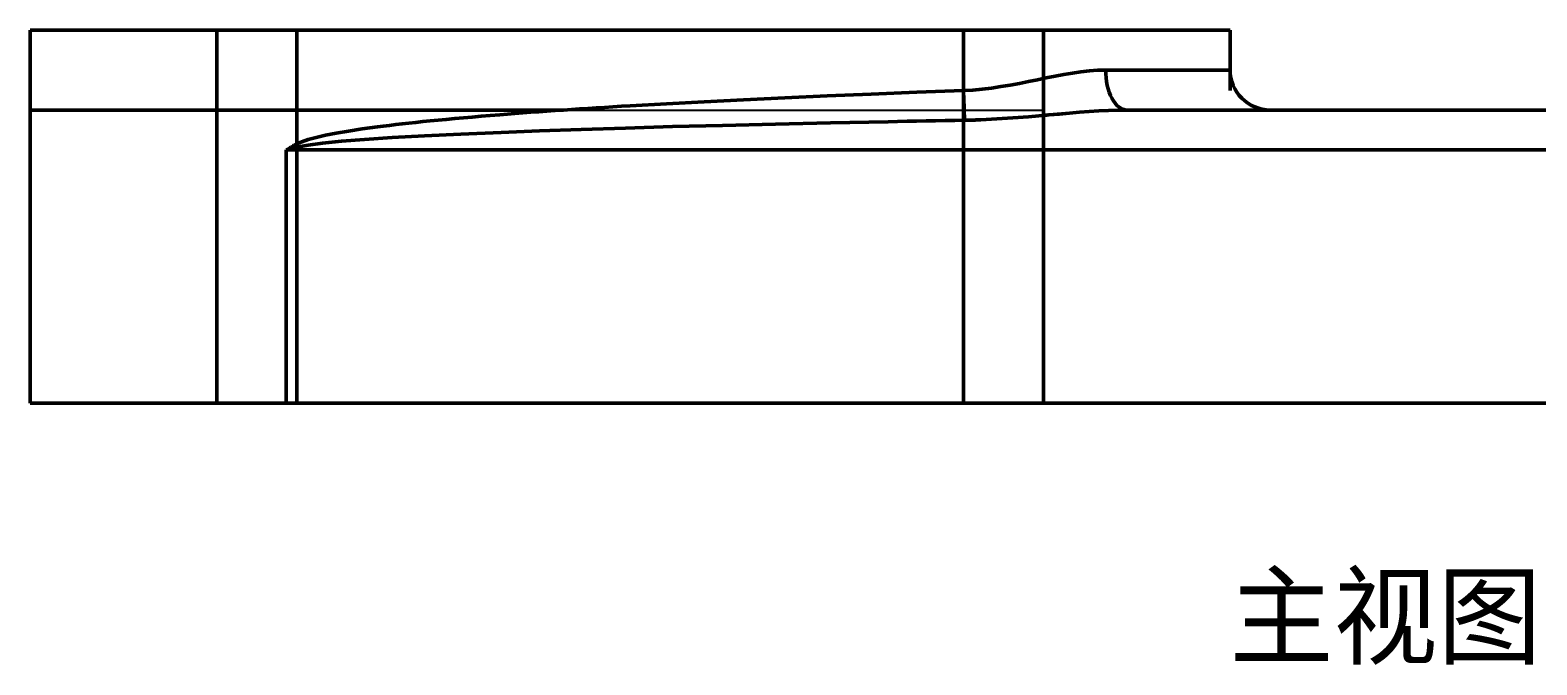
# Model space of a CAD drawing. Header units: millimetres. Extents: x -49 to 333, y -318 to 185.
# Drawn here: x 2 to 115, y -17.7 to 30 of the extents above; entities that cross this region are included whole.
import ezdxf
from ezdxf.enums import TextEntityAlignment as Align

# ---------------------------------------------------------------- set-up
doc = ezdxf.new("R2010")
doc.units = ezdxf.units.MM
for name, color, linetype, lineweight in [('可见轮廓', 7, 'Continuous', 50), ('标注', 2, 'Continuous', 25), ('隐藏线', 5, 'Continuous', 25)]:
    doc.layers.add(name, color=color, linetype=linetype, lineweight=lineweight)

msp = doc.modelspace()

# ---------------------------------------------------------------- linework, layer by layer
at = {"layer": '可见轮廓'}
for p, q in [((2, 30), (2.41, 30)), ((2, 27), (2, 30)), ((2, 24), (2, 30)), ((2.41, 30), (3.55, 30)), ((3.55, 30), (5.39, 30)), ((5.39, 30), (7.86, 30)), ((7.86, 30), (10.9, 30)), ((10.9, 30), (14.36, 30)), ((14.36, 30), (18.1, 30)), ((16, 24), (16, 30)), ((18.1, 30), (22, 30)), ((22, 30), (47, 30)), ((22, 27), (22, 30)), ((22, 30), (22, 30)), ((22, 24), (22, 30)), ((47, 30), (72, 30)), ((72, 30), (75.9, 30)), ((72, 27.73), (72, 30)), ((72, 30), (72, 30)), ((72, 25.46), (72, 30)), ((72, 24), (72, 30)), ((75.9, 30), (79.64, 30)), ((78, 24), (78, 30)), ((79.64, 30), (83.1, 30)), ((83.1, 30), (86.14, 30)), ((86.14, 30), (88.61, 30)), ((88.61, 30), (90.45, 30)), ((90.45, 30), (91.59, 30)), ((91.59, 30), (92, 30)), ((92, 27.73), (92, 30)), ((92, 25.46), (92, 30)), ((72, 27), (72, 27.73)), ((92, 27), (92, 27.73)), ((2, 24), (2, 27)), ((22, 24), (22, 27)), ((72, 25.46), (72, 27)), ((75.5, 25.87), (76.19, 26)), ((76.19, 26), (76.87, 26.14)), ((76.87, 26.14), (77.54, 26.27)), ((77.54, 26.27), (78.21, 26.41)), ((78.21, 26.41), (78.87, 26.54)), ((78.87, 26.54), (79.53, 26.66)), ((79.53, 26.66), (80.17, 26.77)), ((80.17, 26.77), (80.81, 26.87)), ((80.81, 26.87), (81.44, 26.94)), ((81.44, 26.94), (82.05, 26.98)), ((82.05, 26.98), (82.66, 27)), ((82.66, 27), (82.67, 26.71)), ((82.66, 27), (84.7, 27)), ((82.66, 27), (92, 27)), ((82.67, 26.71), (82.69, 26.41)), ((82.69, 26.41), (82.73, 26.13)), ((82.73, 26.13), (82.78, 25.85)), ((84.7, 27), (86.54, 27)), ((86.54, 27), (88.15, 27)), ((88.15, 27), (89.51, 27)), ((89.51, 27), (90.58, 27)), ((90.58, 27), (91.35, 27)), ((91.35, 27), (91.83, 27)), ((91.83, 27), (92, 27)), ((92, 27), (92.01, 26.71)), ((92.01, 26.71), (92.06, 26.41)), ((92.06, 26.41), (92.13, 26.13)), ((92.13, 26.13), (92.23, 25.85)), ((55.51, 24.77), (58.59, 24.92)), ((58.59, 24.92), (61.78, 25.06)), ((61.78, 25.06), (65.08, 25.19)), ((65.08, 25.19), (68.49, 25.33)), ((68.49, 25.33), (72, 25.46)), ((72, 25.46), (72.71, 25.5)), ((72, 25.46), (72.01, 25.3)), ((72, 25.46), (72.08, 23.23)), ((72, 25.46), (72, 25.46)), ((72.01, 25.3), (72.01, 25.14)), ((72.01, 25.14), (72.02, 24.99)), ((72.02, 24.99), (72.02, 24.83)), ((72.71, 25.5), (73.41, 25.56)), ((73.41, 25.56), (74.11, 25.65)), ((74.11, 25.65), (74.81, 25.76)), ((74.81, 25.76), (75.5, 25.87)), ((82.78, 25.85), (82.85, 25.59)), ((82.85, 25.59), (82.93, 25.33)), ((82.93, 25.33), (83.02, 25.1)), ((83.02, 25.1), (83.13, 24.88)), ((83.13, 24.88), (83.24, 24.68)), ((92.23, 25.85), (92.35, 25.59)), ((92.35, 25.59), (92.51, 25.33)), ((92.51, 25.33), (92.68, 25.1)), ((92.68, 25.1), (92.88, 24.88)), ((92.88, 24.88), (93.1, 24.68)), ((2, 24), (2.41, 24)), ((2, 13), (2, 24)), ((2, 2), (2, 24)), ((2.41, 24), (3.55, 24)), ((3.55, 24), (5.39, 24)), ((5.39, 24), (7.86, 24)), ((7.86, 24), (10.9, 24)), ((10.9, 24), (14.36, 24)), ((14.36, 24), (18.1, 24)), ((16, 2), (16, 24)), ((18.1, 24), (22, 24)), ((22, 24), (32, 24)), ((22, 22.73), (22, 24)), ((22, 24), (22, 24)), ((22, 2), (22, 24)), ((32, 24), (42.01, 24)), ((37.79, 23.69), (38.36, 23.74)), ((38.36, 23.74), (38.95, 23.78)), ((38.95, 23.78), (39.54, 23.83)), ((39.54, 23.83), (40.14, 23.87)), ((40.14, 23.87), (40.76, 23.91)), ((40.76, 23.91), (41.38, 23.96)), ((41.38, 23.96), (42.01, 24)), ((42.01, 24), (42.61, 24.04)), ((42.61, 24.04), (43.21, 24.08)), ((43.21, 24.08), (43.82, 24.12)), ((43.82, 24.12), (44.44, 24.16)), ((44.44, 24.16), (45.07, 24.2)), ((45.07, 24.2), (45.71, 24.24)), ((45.71, 24.24), (46.35, 24.28)), ((46.35, 24.28), (47, 24.32)), ((47, 24.32), (49.72, 24.47)), ((49.72, 24.47), (52.55, 24.62)), ((52.55, 24.62), (55.51, 24.77)), ((72, 2), (72, 24)), ((72.02, 24.83), (72.03, 24.68)), ((72.03, 24.68), (72.03, 24.53)), ((72.03, 24.53), (72.04, 24.38)), ((72.04, 24.38), (72.04, 24.24)), ((72.04, 24.24), (72.05, 24.1)), ((72.05, 24.1), (72.05, 23.96)), ((72.05, 23.96), (72.06, 23.82)), ((72.06, 23.82), (72.06, 23.69)), ((78, 2), (78, 24)), ((78.43, 23.64), (79.95, 23.77)), ((79.2, 23.7), (79.95, 23.77)), ((79.95, 23.77), (80.7, 23.83)), ((80.7, 23.83), (81.43, 23.89)), ((81.43, 23.89), (82.16, 23.93)), ((82.16, 23.93), (82.87, 23.97)), ((82.87, 23.97), (83.57, 23.99)), ((83.24, 24.68), (83.37, 24.51)), ((83.37, 24.51), (83.5, 24.35)), ((83.5, 24.35), (83.65, 24.23)), ((83.57, 23.99), (84.26, 24)), ((83.65, 24.23), (83.79, 24.13)), ((83.79, 24.13), (83.95, 24.06)), ((83.95, 24.06), (84.1, 24.01)), ((84.1, 24.01), (84.26, 24)), ((84.26, 24), (91.22, 24)), ((84.26, 24), (86.6, 24)), ((84.26, 24), (95, 24)), ((86.6, 24), (88.72, 24)), ((88.72, 24), (90.57, 24)), ((90.57, 24), (92.14, 24)), ((91.22, 24), (116.69, 24)), ((92.14, 24), (93.36, 24)), ((93.1, 24.68), (93.33, 24.51)), ((93.33, 24.51), (93.59, 24.35)), ((93.36, 24), (94.26, 24)), ((93.59, 24.35), (93.85, 24.23)), ((93.85, 24.23), (94.13, 24.13)), ((94.13, 24.13), (94.41, 24.06)), ((94.26, 24), (94.81, 24)), ((94.41, 24.06), (94.71, 24.01)), ((94.71, 24.01), (95, 24)), ((94.81, 24), (95, 24)), ((22, 21.46), (22, 22.73)), ((26.9, 22.58), (28.04, 22.73)), ((28.04, 22.73), (28.48, 22.79)), ((28.48, 22.79), (28.94, 22.84)), ((28.94, 22.84), (29.42, 22.9)), ((29.42, 22.9), (29.91, 22.96)), ((29.91, 22.96), (30.41, 23.01)), ((30.41, 23.01), (30.93, 23.07)), ((30.93, 23.07), (31.46, 23.13)), ((31.46, 23.13), (32, 23.18)), ((32, 23.18), (32.6, 23.24)), ((32.6, 23.24), (33.21, 23.3)), ((33.21, 23.3), (33.84, 23.36)), ((33.84, 23.36), (34.49, 23.42)), ((34.49, 23.42), (35.15, 23.47)), ((35.15, 23.47), (35.82, 23.53)), ((35.82, 23.53), (36.51, 23.59)), ((36.51, 23.59), (37.22, 23.65)), ((37.22, 23.65), (37.79, 23.69)), ((43.32, 22.54), (46.64, 22.64)), ((46.64, 22.64), (50.18, 22.75)), ((50.18, 22.75), (53.93, 22.84)), ((53.93, 22.84), (57.89, 22.94)), ((57.89, 22.94), (62.03, 23.03)), ((62.03, 23.03), (66.36, 23.12)), ((66.36, 23.12), (67.06, 23.13)), ((67.06, 23.13), (67.77, 23.15)), ((67.77, 23.15), (68.47, 23.16)), ((68.47, 23.16), (69.19, 23.18)), ((69.19, 23.18), (69.9, 23.19)), ((69.9, 23.19), (70.62, 23.2)), ((70.62, 23.2), (71.35, 23.21)), ((71.35, 23.21), (72.08, 23.23)), ((72.06, 23.69), (72.07, 23.57)), ((72.07, 23.57), (72.07, 23.45)), ((72.07, 23.45), (72.08, 23.34)), ((72.08, 23.34), (72.08, 23.23)), ((72.08, 23.23), (73.7, 23.28)), ((72.08, 23.23), (72.89, 23.25)), ((72.89, 23.25), (73.7, 23.28)), ((73.7, 23.28), (75.3, 23.38)), ((73.7, 23.28), (74.5, 23.33)), ((74.5, 23.33), (75.3, 23.38)), ((75.3, 23.38), (76.88, 23.5)), ((75.3, 23.38), (76.09, 23.44)), ((76.09, 23.44), (76.88, 23.5)), ((76.88, 23.5), (78.43, 23.64)), ((76.88, 23.5), (77.66, 23.57)), ((77.66, 23.57), (78.43, 23.64)), ((78, 23.6), (78.05, 23.6)), ((78.05, 23.6), (78.11, 23.61)), ((78.11, 23.61), (78.16, 23.61)), ((78.16, 23.61), (78.22, 23.62)), ((78.22, 23.62), (78.27, 23.62)), ((78.27, 23.62), (78.33, 23.63)), ((78.33, 23.63), (78.38, 23.63)), ((78.43, 23.64), (79.2, 23.7)), ((78.45, 23.64), (78.46, 23.64)), ((78.46, 23.64), (78.46, 23.64)), ((78.47, 23.64), (78.48, 23.64)), ((22, 21.46), (22.37, 21.62)), ((22.37, 21.62), (22.85, 21.78)), ((22.85, 21.78), (23.45, 21.94)), ((22.86, 21.37), (23.93, 21.51)), ((23.45, 21.94), (24.15, 22.1)), ((23.93, 21.51), (25.34, 21.65)), ((24.15, 22.1), (24.96, 22.26)), ((24.96, 22.26), (25.88, 22.42)), ((25.34, 21.65), (27.07, 21.79)), ((25.88, 22.42), (26.9, 22.58)), ((27.07, 21.79), (29.16, 21.93)), ((29.16, 21.93), (31.57, 22.06)), ((31.57, 22.06), (34.29, 22.19)), ((34.29, 22.19), (37.33, 22.32)), ((37.33, 22.32), (40.21, 22.43)), ((40.21, 22.43), (43.32, 22.54)), ((21.21, 21), (21.31, 21.06)), ((21.21, 21), (21.27, 21.01)), ((21.21, 21), (91.11, 21)), ((21.21, 13), (21.21, 21)), ((21.26, 21.03), (21.31, 21.06)), ((21.27, 21.01), (21.33, 21.03)), ((21.31, 21.06), (21.36, 21.09)), ((21.33, 21.03), (21.44, 21.06)), ((21.33, 21.03), (21.38, 21.04)), ((21.36, 21.09), (21.41, 21.12)), ((21.38, 21.04), (21.44, 21.06)), ((21.41, 21.12), (21.51, 21.17)), ((21.44, 21.06), (21.5, 21.07)), ((21.46, 21.14), (21.51, 21.17)), ((21.5, 21.07), (21.55, 21.09)), ((21.51, 21.17), (21.56, 21.2)), ((21.55, 21.09), (21.67, 21.12)), ((21.55, 21.09), (21.61, 21.1)), ((21.56, 21.2), (21.61, 21.23)), ((21.61, 21.23), (21.71, 21.29)), ((21.61, 21.23), (21.66, 21.26)), ((21.61, 21.1), (21.67, 21.12)), ((21.66, 21.26), (21.71, 21.29)), ((21.67, 21.12), (21.72, 21.13)), ((21.71, 21.29), (21.75, 21.32)), ((21.72, 21.13), (21.78, 21.14)), ((21.75, 21.32), (21.8, 21.35)), ((21.78, 21.14), (21.89, 21.17)), ((21.78, 21.14), (21.84, 21.16)), ((21.8, 21.35), (21.9, 21.4)), ((21.8, 21.35), (21.85, 21.37)), ((21.84, 21.16), (21.89, 21.17)), ((21.85, 21.37), (21.9, 21.4)), ((21.89, 21.17), (21.95, 21.19)), ((21.9, 21.4), (21.95, 21.43)), ((21.95, 21.43), (22, 21.46)), ((21.95, 21.19), (22, 21.2)), ((22, 21.46), (22.01, 21.45)), ((22, 21.46), (22.12, 21.23)), ((22, 21.2), (22.06, 21.22)), ((22.01, 21.45), (22.01, 21.43)), ((22.05, 21.36), (22.06, 21.35)), ((22.06, 21.35), (22.07, 21.33)), ((22.06, 21.22), (22.12, 21.23)), ((22.07, 21.33), (22.07, 21.32)), ((22.1, 21.26), (22.11, 21.25)), ((22.12, 21.23), (22.86, 21.37)), ((91.11, 21), (161, 21)), ((2, 2), (2, 13)), ((21.21, 11.5), (21.21, 13)), ((21.21, 2), (21.21, 11.5)), ((2, 2), (2.39, 2)), ((2.39, 2), (3.48, 2)), ((3.48, 2), (5.23, 2)), ((5.23, 2), (7.58, 2)), ((7.58, 2), (10.5, 2)), ((10.5, 2), (13.82, 2)), ((13.82, 2), (17.43, 2)), ((17.43, 2), (21.21, 2)), ((21.21, 2), (91.11, 2)), ((21.21, 2), (22, 2)), ((21.21, 2), (21.21, 2)), ((22, 2), (22, 2)), ((72, 2), (72, 2)), ((91.11, 2), (161, 2))]:
    msp.add_line(p, q, dxfattribs=at)
at = {"layer": '隐藏线'}
for p, q in [((2, 30), (2.41, 30)), ((2.41, 30), (3.55, 30)), ((3.55, 30), (5.39, 30)), ((5.39, 30), (7.86, 30)), ((7.86, 30), (10.9, 30)), ((10.9, 30), (14.36, 30)), ((14.36, 30), (18.1, 30)), ((16, 30), (16.12, 30)), ((16, 27), (16, 30)), ((16.12, 30), (16.47, 30)), ((16.47, 30), (17.02, 30)), ((17.02, 30), (17.76, 30)), ((17.76, 30), (18.67, 30)), ((18.1, 30), (22, 30)), ((18.67, 30), (19.71, 30)), ((19.71, 30), (20.83, 30)), ((20.83, 30), (22, 30)), ((22, 30), (47, 30)), ((47, 30), (72, 30)), ((72, 30), (75.9, 30)), ((72, 30), (73.17, 30)), ((73.17, 30), (74.29, 30)), ((74.29, 30), (75.33, 30)), ((75.33, 30), (76.24, 30)), ((75.9, 30), (79.64, 30)), ((76.24, 30), (76.98, 30)), ((76.98, 30), (77.53, 30)), ((77.53, 30), (77.88, 30)), ((77.88, 30), (78, 30)), ((78, 27), (78, 30)), ((79.64, 30), (83.1, 30)), ((83.1, 30), (86.14, 30)), ((86.14, 30), (88.61, 30)), ((88.61, 30), (90.45, 30)), ((90.45, 30), (91.59, 30)), ((91.59, 30), (92, 30)), ((16, 24), (16, 27)), ((75.5, 25.87), (76.19, 26)), ((76.19, 26), (76.87, 26.13)), ((76.87, 26.13), (77.55, 26.27)), ((77.55, 26.27), (78.21, 26.41)), ((78, 24), (78, 27)), ((78.21, 26.41), (78.88, 26.54)), ((78.88, 26.54), (79.53, 26.66)), ((79.53, 26.66), (80.18, 26.77)), ((80.18, 26.77), (80.81, 26.87)), ((80.81, 26.87), (81.44, 26.94)), ((81.44, 26.94), (82.05, 26.98)), ((82.05, 26.98), (82.66, 27)), ((82.66, 27), (82.67, 26.71)), ((82.67, 26.71), (82.69, 26.41)), ((82.69, 26.41), (82.73, 26.13)), ((82.73, 26.13), (82.78, 25.85)), ((72, 25.46), (72.71, 25.5)), ((72.71, 25.5), (73.41, 25.56)), ((73.41, 25.56), (74.11, 25.65)), ((74.11, 25.65), (74.81, 25.75)), ((74.81, 25.75), (75.5, 25.87)), ((82.78, 25.85), (82.85, 25.59)), ((82.85, 25.59), (82.93, 25.33)), ((82.93, 25.33), (83.02, 25.1)), ((83.02, 25.1), (83.13, 24.88)), ((83.13, 24.88), (83.24, 24.68)), ((2, 24), (2.41, 24)), ((2.41, 24), (3.55, 24)), ((3.55, 24), (5.39, 24)), ((5.39, 24), (7.86, 24)), ((7.86, 24), (10.9, 24)), ((10.9, 24), (14.36, 24)), ((14.36, 24), (18.1, 24)), ((16, 24), (16.12, 24)), ((16, 13), (16, 24)), ((16.12, 24), (16.47, 24)), ((16.47, 24), (17.02, 24)), ((17.02, 24), (17.76, 24)), ((17.76, 24), (18.67, 24)), ((18.1, 24), (22, 24)), ((18.67, 24), (19.71, 24)), ((19.71, 24), (20.83, 24)), ((20.83, 24), (22, 24)), ((22, 24), (32, 24)), ((22, 24), (47, 24)), ((32, 24), (42.01, 24)), ((47, 24), (72, 24)), ((72, 24), (73.17, 24)), ((73.17, 24), (74.29, 24)), ((74.29, 24), (75.33, 24)), ((75.33, 24), (76.24, 24)), ((76.24, 24), (76.98, 24)), ((76.98, 24), (77.53, 24)), ((77.53, 24), (77.88, 24)), ((77.88, 24), (78, 24)), ((78, 13), (78, 24)), ((79.24, 23.71), (79.99, 23.77)), ((79.99, 23.77), (80.73, 23.83)), ((80.73, 23.83), (81.46, 23.89)), ((81.46, 23.89), (82.17, 23.93)), ((82.17, 23.93), (82.88, 23.97)), ((82.88, 23.97), (83.58, 23.99)), ((83.24, 24.68), (83.37, 24.51)), ((83.37, 24.51), (83.5, 24.35)), ((83.5, 24.35), (83.65, 24.23)), ((83.58, 23.99), (84.26, 24)), ((83.65, 24.23), (83.79, 24.13)), ((83.79, 24.13), (83.95, 24.06)), ((83.95, 24.06), (84.1, 24.01)), ((84.1, 24.01), (84.26, 24)), ((84.26, 24), (86.6, 24)), ((86.6, 24), (88.72, 24)), ((88.72, 24), (90.57, 24)), ((90.57, 24), (92.14, 24)), ((91.22, 24), (116.69, 24)), ((92.14, 24), (93.36, 24)), ((93.36, 24), (94.26, 24)), ((94.26, 24), (94.81, 24)), ((94.81, 24), (95, 24)), ((43.32, 22.54), (46.64, 22.64)), ((46.64, 22.64), (50.18, 22.75)), ((50.18, 22.75), (53.93, 22.84)), ((53.93, 22.84), (57.89, 22.94)), ((57.89, 22.94), (62.03, 23.03)), ((62.03, 23.03), (66.36, 23.12)), ((66.36, 23.12), (67.06, 23.13)), ((67.06, 23.13), (67.77, 23.15)), ((67.77, 23.15), (68.47, 23.16)), ((68.47, 23.16), (69.19, 23.18)), ((69.19, 23.18), (69.9, 23.19)), ((69.9, 23.19), (70.62, 23.2)), ((70.62, 23.2), (71.35, 23.21)), ((71.35, 23.21), (72.08, 23.23)), ((72.08, 23.23), (72.83, 23.25)), ((72.83, 23.25), (73.59, 23.28)), ((73.59, 23.28), (74.33, 23.32)), ((74.33, 23.32), (75.08, 23.36)), ((75.08, 23.36), (75.82, 23.41)), ((75.82, 23.41), (76.55, 23.47)), ((76.55, 23.47), (77.28, 23.53)), ((77.28, 23.53), (78, 23.6)), ((78.48, 23.64), (79.24, 23.71)), ((22.86, 21.37), (23.93, 21.51)), ((23.93, 21.51), (25.34, 21.65)), ((25.34, 21.65), (27.07, 21.79)), ((27.07, 21.79), (29.16, 21.93)), ((29.16, 21.93), (31.57, 22.06)), ((31.57, 22.06), (34.29, 22.19)), ((34.29, 22.19), (37.33, 22.32)), ((37.33, 22.32), (40.21, 22.43)), ((40.21, 22.43), (43.32, 22.54)), ((21.21, 21), (21.27, 21.01)), ((21.26, 21.03), (21.31, 21.06)), ((21.27, 21.01), (21.33, 21.03)), ((21.31, 21.06), (21.36, 21.09)), ((21.33, 21.03), (21.38, 21.04)), ((21.36, 21.09), (21.41, 21.12)), ((21.38, 21.04), (21.44, 21.06)), ((21.44, 21.06), (21.5, 21.07)), ((21.46, 21.14), (21.51, 21.17)), ((21.5, 21.07), (21.55, 21.09)), ((21.51, 21.17), (21.56, 21.2)), ((21.55, 21.09), (21.61, 21.1)), ((21.56, 21.2), (21.61, 21.23)), ((21.61, 21.23), (21.66, 21.26)), ((21.61, 21.1), (21.67, 21.12)), ((21.66, 21.26), (21.71, 21.29)), ((21.67, 21.12), (21.72, 21.13)), ((21.71, 21.29), (21.75, 21.32)), ((21.72, 21.13), (21.78, 21.14)), ((21.75, 21.32), (21.8, 21.35)), ((21.78, 21.14), (21.84, 21.16)), ((21.8, 21.35), (21.85, 21.37)), ((21.84, 21.16), (21.89, 21.17)), ((21.85, 21.37), (21.9, 21.4)), ((21.89, 21.17), (21.95, 21.19)), ((21.9, 21.4), (21.95, 21.43)), ((21.95, 21.43), (22, 21.46)), ((21.95, 21.19), (22, 21.2)), ((22, 21.46), (22.01, 21.45)), ((22, 21.2), (22.06, 21.22)), ((22.01, 21.45), (22.01, 21.43)), ((22.05, 21.36), (22.06, 21.35)), ((22.06, 21.35), (22.07, 21.33)), ((22.06, 21.22), (22.12, 21.23)), ((22.07, 21.33), (22.07, 21.32)), ((22.1, 21.26), (22.11, 21.25)), ((22.12, 21.23), (22.86, 21.37)), ((16, 2), (16, 13)), ((78, 2), (78, 13)), ((2, 2), (2.39, 2)), ((2.39, 2), (3.48, 2)), ((3.48, 2), (5.23, 2)), ((5.23, 2), (7.58, 2)), ((7.58, 2), (10.5, 2)), ((10.5, 2), (13.82, 2)), ((13.82, 2), (17.43, 2)), ((16, 2), (16.12, 2)), ((16.12, 2), (16.47, 2)), ((16.47, 2), (17.02, 2)), ((17.02, 2), (17.76, 2)), ((17.43, 2), (21.21, 2)), ((17.76, 2), (18.67, 2)), ((18.67, 2), (19.71, 2)), ((19.71, 2), (20.83, 2)), ((20.83, 2), (22, 2)), ((21.21, 2), (91.11, 2)), ((21.21, 2), (21.31, 2)), ((21.31, 2), (21.41, 2)), ((21.41, 2), (21.51, 2)), ((21.51, 2), (21.61, 2)), ((21.61, 2), (21.71, 2)), ((21.71, 2), (21.8, 2)), ((21.8, 2), (21.9, 2)), ((21.9, 2), (22, 2)), ((22, 2), (47, 2)), ((47, 2), (72, 2)), ((72, 2), (75.16, 2)), ((72, 2), (73.17, 2)), ((73.17, 2), (74.29, 2)), ((74.29, 2), (75.33, 2)), ((75.16, 2), (78.24, 2)), ((75.33, 2), (76.24, 2)), ((76.24, 2), (76.98, 2)), ((76.98, 2), (77.53, 2)), ((77.53, 2), (77.88, 2)), ((77.88, 2), (78, 2)), ((78.24, 2), (81.17, 2)), ((81.17, 2), (83.87, 2)), ((83.87, 2), (86.26, 2)), ((86.26, 2), (88.29, 2)), ((88.29, 2), (89.92, 2)), ((89.92, 2), (91.11, 2)), ((91.11, 2), (161, 2)), ((91.11, 2), (91.31, 2)), ((91.31, 2), (91.49, 2)), ((91.49, 2), (91.65, 2)), ((91.65, 2), (91.78, 2)), ((91.78, 2), (91.87, 2)), ((91.87, 2), (91.94, 2)), ((91.94, 2), (91.99, 2)), ((91.99, 2), (92, 2))]:
    msp.add_line(p, q, dxfattribs=at)

# ---------------------------------------------------------------- texts
at = {"layer": '标注'}
msp.add_text('主视图', height=6, dxfattribs=at).set_placement((103.65, -14), align=Align.MIDDLE_CENTER)

doc.saveas('drawing.dxf')
